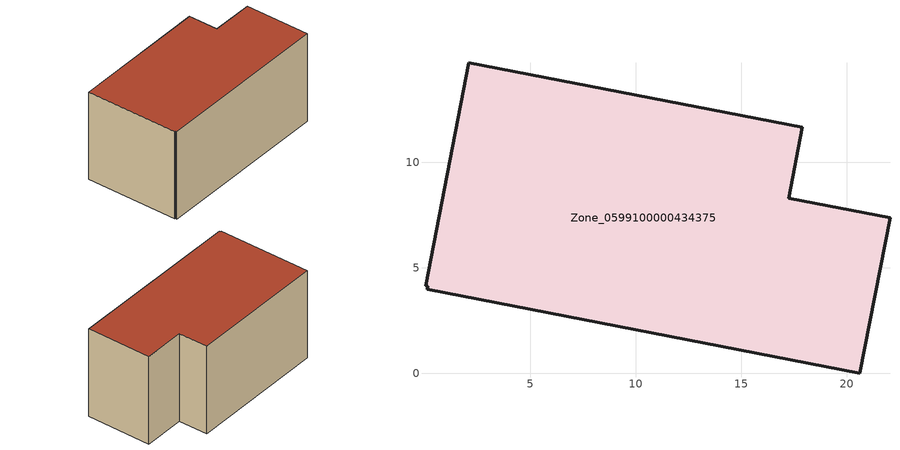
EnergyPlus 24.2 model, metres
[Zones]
Zone_0599100000434375
 floor ground (C_G): 0.03,4.15 2.07,14.72 17.89,11.66 17.24,8.3 22.05,7.37 20.62,0 0.12,3.98 0.15,4.13 z0
 wall outside (C_F): 17.24,8.3 17.89,11.66 2.07,14.72 0.03,4.15 0.15,4.13 0.12,3.98 20.62,0 22.05,7.37 17.24,8.3 z0:10.63
 roof outside (C_R): 2.07,14.72 0.03,4.15 0.15,4.13 0.12,3.98 20.62,0 22.05,7.37 17.24,8.3 17.89,11.66 z10.63
[BUILDING]
Pand.0599100000434375: North Axis=0; Terrain=City; Loads Convergence Tolerance Value=0.04; Temperature Convergence Tolerance Value=0.4; Solar Distribution=FullExterior; Maximum Number of Warmup Days=25; Minimum Number of Warmup Days=1
[Site:Location]
Rotterdam.The.Hague.AP_ZH_NLD Design_Conditions: Latitude=51.96; Longitude=4.45; Time Zone=1; Elevation=-4.5
[SITE:GROUNDTEMPERATURE:BUILDINGSURFACE]
18, 18, 18, 18, 18, 18, 18, 18, 18, 18, 18, 18
[MATERIAL] Thermal Absorptance=0.9; Solar Absorptance=0.7; Visible Absorptance=0.7
Name | Roughness | Thickness | Conductivity | Density | Specific Heat
G.D.2006-2014 | MediumSmooth | 0.15 | 0.06 | 540 | 1210
F.D.2006-2014 | Rough | 0.3 | 0.12 | 1920 | 840
R.D.2006-2014 | MediumRough | 0.2 | 0.08 | 1500 | 1000
[CONSTRUCTION]
C_G: G.D.2006-2014
C_F: F.D.2006-2014
C_R: R.D.2006-2014
[ZONE]
Zone_0599100000434375: Type=1; Multiplier=1; Ceiling Height=Autocalculate; Volume=Autocalculate; Floor Area=autocalculate; Part of Total Floor Area=Yes
[ZONEINFILTRATION:DESIGNFLOWRATE]
Infil_Zone_0599100000434375: Zone or ZoneList or Space or SpaceList=Zone_0599100000434375; Schedule=AlwaysOn; Design Flow Rate Calculation Method=Flow/Area; Flow Rate per Floor Area=0.0021; Constant Term Coefficient=1; Temperature Term Coefficient=0; Velocity Term Coefficient=0; Velocity Squared Term Coefficient=0
[HVACTEMPLATE:ZONE:IDEALLOADSAIRSYSTEM]
Zone_0599100000434375: Maximum Heating Supply Air Temperature=50; Minimum Cooling Supply Air Temperature=13; Maximum Heating Supply Air Humidity Ratio=0.0156; Minimum Cooling Supply Air Humidity Ratio=0.0077; Heating Limit=NoLimit; Cooling Limit=NoLimit; Dehumidification Control Type=ConstantSensibleHeatRatio; Cooling Sensible Heat Ratio=0.7; Dehumidification Setpoint=60; Humidification Control Type=None; Humidification Setpoint=30; Outdoor Air Method=None; Outdoor Air Flow Rate per Person=0.00944; Outdoor Air Flow Rate per Zone Floor Area=0; Outdoor Air Flow Rate per Zone=0; Demand Controlled Ventilation Type=None; Outdoor Air Economizer Type=NoEconomizer; Heat Recovery Type=None; Sensible Heat Recovery Effectiveness=0.7; Latent Heat Recovery Effectiveness=0.65
[ZONECONTROL:THERMOSTAT]
ThermostatControl_Zone_0599100000434375: Zone or ZoneList=Zone_0599100000434375; Control Type Schedule=DualSetpointControlType; Control 1=Thermostat_Zone_0599100000434375; Temperature Difference Between Cutout And Setpoint=0
[THERMOSTATSETPOINT:DUALSETPOINT]
Thermostat_Zone_0599100000434375: Heating Setpoint Temperature Schedule=HeatingSetpoint_Zone_0599100000434375; Cooling Setpoint Temperature Schedule=CoolingSetpoint_Zone_0599100000434375
[SCHEDULE:COMPACT]
HeatingSetpoint_Zone_0599100000434375: Through: 12/31, For: AllDays, Until: 24:00, 21
CoolingSetpoint_Zone_0599100000434375: Through: 12/31, For: AllDays, Until: 24:00, 24
DualSetpointControlType: Through: 12/31, For: AllDays, Until: 24:00, 4
AlwaysOn: Through: 12/31, For: AllDays, Until: 24:00, 1
